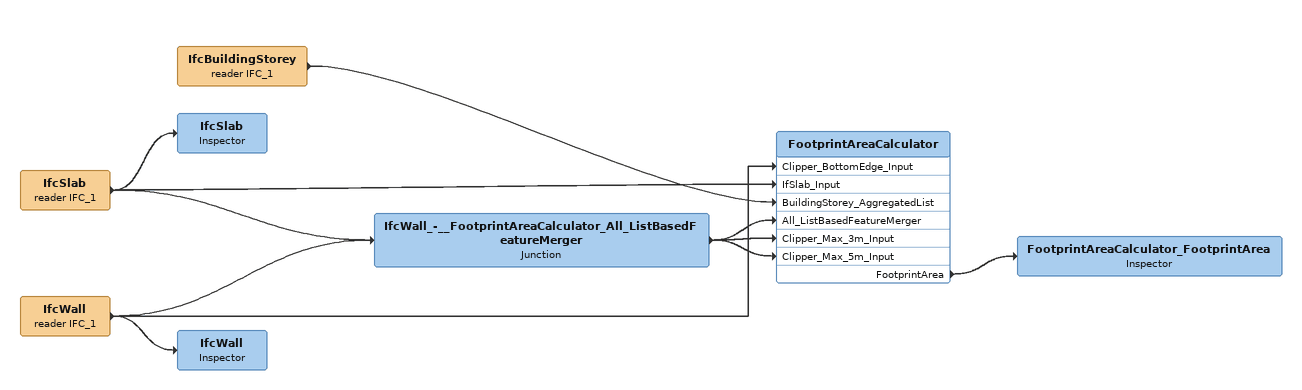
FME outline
IfcSlab (reader IFC_1)
    -> FootprintAreaCalculator [IfSlab_Input]
    -> IfcSlab
    -> IfcWall_-__FootprintAreaCalculator_All_ListBasedFeatureMerger
IfcSlab: Inspector
IfcWall (reader IFC_1)
    -> FootprintAreaCalculator [Clipper_BottomEdge_Input]
    -> IfcWall_-__FootprintAreaCalculator_All_ListBasedFeatureMerger
    -> IfcWall
IfcWall_-__FootprintAreaCalculator_All_ListBasedFeatureMerger: Junction
    -> FootprintAreaCalculator [All_ListBasedFeatureMerger]
    -> FootprintAreaCalculator [Clipper_Max_3m_Input]
    -> FootprintAreaCalculator [Clipper_Max_5m_Input]
IfcWall: Inspector
IfcBuildingStorey (reader IFC_1)
    -> FootprintAreaCalculator [BuildingStorey_AggregatedList]
FootprintAreaCalculator
    FootprintArea -> FootprintAreaCalculator_FootprintArea
FootprintAreaCalculator_FootprintArea: Inspector
